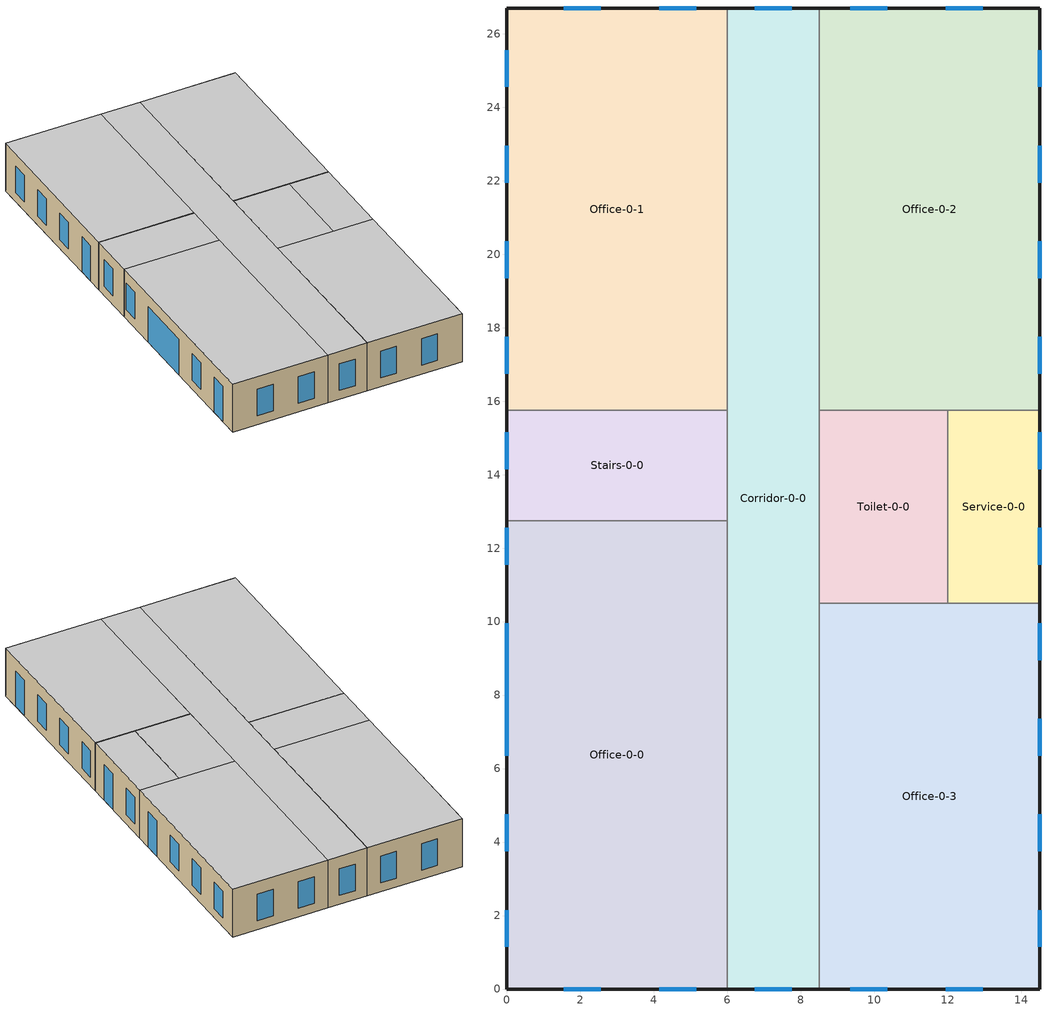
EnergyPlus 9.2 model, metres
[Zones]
Office-0-0
 floor ground (u-value:FloorGround): 0,0 0,12.75 6,12.75 6,0 z0
 wall outside (u-value:WallExternal): 0,12.75 0,0 6,0 z0:3.25
 wall to Corridor-0-0 (WallInternal): 6,0 6,12.75 z0:3.25
 wall to Stairs-0-0 (WallInternal): 6,12.75 0,12.75 z0:3.25
 window (u-value:Window): 0,12.55 0,11.55 / 0,4.75 0,3.75 / 1.55,0 2.55,0 / 4.15,0 5.15,0 z0.6:2.4; 0,9.95 0,6.35 / 0,2.15 0,1.15 z0.01:2.4
 ceiling adiabatic (Ceiling): 0,0 6,0 6,12.75 0,12.75 z3.25
Office-0-1
 floor ground (u-value:FloorGround): 0,15.75 0,26.7 6,26.7 6,15.75 z0
 wall outside (u-value:WallExternal): 6,26.7 0,26.7 0,15.75 z0:3.25
 wall to Stairs-0-0 (WallInternal): 0,15.75 6,15.75 z0:3.25
 wall to Corridor-0-0 (WallInternal): 6,15.75 6,26.7 z0:3.25
 window (u-value:Window): 0,25.55 0,24.55 / 0,22.95 0,21.95 / 0,20.35 0,19.35 / 5.15,26.7 4.15,26.7 / 2.55,26.7 1.55,26.7 z0.6:2.4; 0,17.75 0,16.75 z0.01:2.4
 ceiling adiabatic (Ceiling): 0,15.75 6,15.75 6,26.7 0,26.7 z3.25
Office-0-2
 floor ground (u-value:FloorGround): 8.5,15.75 8.5,26.7 14.5,26.7 14.5,15.75 z0
 wall outside (u-value:WallExternal): 14.5,15.75 14.5,26.7 8.5,26.7 z0:3.25
 wall to Service-0-0 (WallInternal): 12,15.75 14.5,15.75 z0:3.25
 wall to Toilet-0-0 (WallInternal): 8.5,15.75 12,15.75 z0:3.25
 wall to Corridor-0-0 (WallInternal): 8.5,26.7 8.5,15.75 z0:3.25
 window (u-value:Window): 14.5,24.55 14.5,25.55 / 14.5,21.95 14.5,22.95 / 14.5,19.35 14.5,20.35 / 12.95,26.7 11.95,26.7 / 10.35,26.7 9.35,26.7 z0.6:2.4; 14.5,16.75 14.5,17.75 z0.01:2.4
 ceiling adiabatic (Ceiling): 8.5,15.75 14.5,15.75 14.5,26.7 8.5,26.7 z3.25
Office-0-3
 floor ground (u-value:FloorGround): 8.5,0 8.5,10.5 14.5,10.5 14.5,0 z0
 wall outside (u-value:WallExternal): 8.5,0 14.5,0 14.5,10.5 z0:3.25
 wall to Service-0-0 (WallInternal): 14.5,10.5 12,10.5 z0:3.25
 wall to Toilet-0-0 (WallInternal): 12,10.5 8.5,10.5 z0:3.25
 wall to Corridor-0-0 (WallInternal): 8.5,10.5 8.5,0 z0:3.25
 window (u-value:Window): 14.5,8.95 14.5,9.95 / 14.5,6.35 14.5,7.35 / 14.5,3.75 14.5,4.75 / 11.95,0 12.95,0 / 9.35,0 10.35,0 z0.6:2.4; 14.5,1.15 14.5,2.15 z0.01:2.4
 ceiling adiabatic (Ceiling): 8.5,0 14.5,0 14.5,10.5 8.5,10.5 z3.25
Toilet-0-0
 floor ground (u-value:FloorGround): 8.5,10.5 8.5,15.75 12,15.75 12,10.5 z0
 wall to Corridor-0-0 (WallInternal): 8.5,15.75 8.5,10.5 z0:3.25
 wall to Service-0-0 (WallInternal): 12,10.5 12,15.75 z0:3.25
 ceiling adiabatic (Ceiling): 8.5,10.5 12,10.5 12,15.75 8.5,15.75 z3.25
Stairs-0-0
 floor ground (u-value:FloorGround): 0,12.75 0,15.75 6,15.75 6,12.75 z0
 wall outside (u-value:WallExternal): 0,15.75 0,12.75 z0:3.25
 wall to Corridor-0-0 (WallInternal): 6,12.75 6,15.75 z0:3.25
 window (u-value:Window): 0,15.15 0,14.15 z0.6:2.4
 ceiling adiabatic (Ceiling): 0,12.75 6,12.75 6,15.75 0,15.75 z3.25
Service-0-0
 floor ground (u-value:FloorGround): 12,10.5 12,15.75 14.5,15.75 14.5,10.5 z0
 wall outside (u-value:WallExternal): 14.5,10.5 14.5,15.75 z0:3.25
 window (u-value:Window): 14.5,11.55 14.5,12.55 z0.01:2.4; 14.5,14.15 14.5,15.15 z0.6:2.4
 ceiling adiabatic (Ceiling): 12,10.5 14.5,10.5 14.5,15.75 12,15.75 z3.25
Corridor-0-0
 floor ground (u-value:FloorGround): 6,0 6,26.7 8.5,26.7 8.5,0 z0
 wall outside (u-value:WallExternal): 8.5,26.7 6,26.7 / 6,0 8.5,0 z0:3.25
 window (u-value:Window): 7.75,26.7 6.75,26.7 / 6.75,0 7.75,0 z0.6:2.4
 ceiling adiabatic (Ceiling): 6,0 8.5,0 8.5,26.7 6,26.7 z3.25
[Building]
Tausendpfund: 0, , 0.04, 0.4, FullExterior, 25, 6
[Site:GroundTemperature:BuildingSurface]
6.17, 5.07, 5.33, 6.27, 9.35, 12.12, 14.32, 15.48, 15.2, 13.62, 11.08, 8.41
[Site:Location]
MUNICH_DEU: 48.13, 11.7, 1, 529
[SizingPeriod:WeatherFileDays]
Summer including Extreme Summer days: 7, 18, 7, 25, SummerDesignDay, Yes, Yes
Winter including Extreme Winter days: 1, 25, 2, 1, WinterDesignDay, Yes, Yes
[Construction]
u-value:Window; Window: Window
u-value:FloorGround: PerimeterInsulation, Insulation.u-value:FloorGround, Concrete.Floor, Screed.Floor
u-value:WallExternal: Plaster, Insulation.u-value:WallExternal, Brick.Wall, Plaster
WallInternal: PlasterBoard, Insulation, PlasterBoard
Ceiling: Concrete.Floor, Insulation, Screed.Floor
Mass: Mass
[Material]
Brick.Wall: Smooth, 0.18, 2.3, 2300, 1100, 0.9, 0.7, 0.7
Concrete.Floor: Smooth, 0.2, 2.3, 2300, 800, 0.9, 0.7, 0.7
Mass: Smooth, 0.12, 2.3, 500, 1000, 0.8, 0.8, 0.7
Insulation: Smooth, 0.18, 0.035, 20, 1000, 0.9, 0.7, 0.7
PerimeterInsulation: Smooth, 0.05, 0.035, 20, 1000, 0.9, 0.7, 0.7
Plaster: Smooth, 0.02, 0.7, 1400, 1000, 0.9, 0.7, 0.7
PlasterBoard: Rough, 0.05, 0.16, 800, 800, 0.9, 0.6, 0.6
Screed.Floor: Smooth, 0.08, 1.4, 2000, 1000, 0.9, 0.7, 0.7
Insulation.u-value:WallExternal: Smooth, 0.15176, 0.035, 20, 1000, 0.9, 0.7, 0.7
Insulation.u-value:FloorGround: Smooth, 0.09583, 0.035, 20, 1000, 0.9, 0.7, 0.7
[WindowMaterial:SimpleGlazingSystem]
Window: 0.87, 0.35, 0.1
[HVACTemplate:Thermostat]
Office: Office.HeatingSetPoint, , Office.CoolingSetPoint
[HVACTemplate:Plant:MixedWaterLoop]
OnlyWaterLoop: , Intermittent, Default, , , 34, , 20, ConstantFlow, 179352, SinglePump, Yes, Yes, Water, 6, SequentialLoad
[HVACTemplate:Plant:Boiler]
Boiler: HotWaterBoiler, autosize, 0.95, Electricity, 1, 1.2, 0.1, 1.1, 0.9, 99
[HVACTemplate:Plant:Tower]
MainTower: SingleSpeed, autosize, autosize, autosize, autosize, autosize, 1, 1.2
[ZoneList]
Office: Office-0-0, Office-0-1, Office-0-2, Office-0-3, Stairs-0-0, Toilet-0-0, Corridor-0-0, Service-0-0
[Zone]
Office-0-0; Office-0-1; Office-0-2; Office-0-3; Toilet-0-0; Stairs-0-0; Service-0-0; Corridor-0-0
[InternalMass]
InternalMass.Office-0-0: Mass, Office-0-0, 38.25
InternalMass.Office-0-1: Mass, Office-0-1, 32.85
InternalMass.Office-0-2: Mass, Office-0-2, 32.85
InternalMass.Office-0-3: Mass, Office-0-3, 31.5
InternalMass.Toilet-0-0: Mass, Toilet-0-0, 9.1875
InternalMass.Stairs-0-0: Mass, Stairs-0-0, 9
InternalMass.Service-0-0: Mass, Service-0-0, 6.5625
InternalMass.Corridor-0-0: Mass, Corridor-0-0, 33.375
[People]
People.Office: Office, Office.People, Area/Person, , , 20, 0.1, , Office.Activity, 3.82e-08, , ZoneAveraged, , Always1, DynamicClothingModelASHRAE55, , , Always0.1, Fanger
[Lights]
Lights.Office: Office, Office.Lights, Watts/area, , 6, , , 0.1, 0.18
[ElectricEquipment]
People.Office: Office, Office.ElectricEquipment, Watts/area, , 10, , , 0.1
[ZoneInfiltration:DesignFlowRate]
Infiltration for Office: Office, Always1, AirChanges/Hour, , , , 0.37328, 0.606, 0.03636, 0.117717
[ZoneVentilation:DesignFlowRate]
Default Ventilation for Office: Office, Office.People, Flow/Person, 0, 0, 0.00944, , Balanced, 1, 1, 1, 0, 0, 0, -100, , 100, , 1
Natural Ventilation for Office: Office, Office.People, AirChanges/Hour, 0, 0, 0, 2, Natural, 0, 0.1, 1, 0, 0, 0, 23, , 24.9, , 1
[HVACTemplate:Zone:WaterToAirHeatPump]
Office-0-0; Office-0-1; Office-0-2; Office-0-3; Toilet-0-0; Stairs-0-0; Service-0-0; Corridor-0-0: Office, autosize, autosize, , 1.2, 1.2, , , , , , , DrawThrough, 0.7, 75, 0.9, Coil:Cooling:WaterToAirHeatPump:EquationFit, autosize, autosize, 3.2, Coil:Heating:WaterToAirHeatPump:EquationFit, autosize, 2.8, , autosize, 2.5, 60, 0.01, 60, , Electric, SupplyAirTemperature, 12.5, , SupplyAirTemperature, 50
[Schedule:Compact]
Office.HeatingSetPoint: Through: 12/31, For: WeekDays SummerDesignDay WinterDesignDay CustomDay1 CustomDay2, Until: 6:00, 15, Until: 18:00, 20, Until: 24:00, 15, For: WeekendsHoliday, Until: 24:00, 15
Office.CoolingSetPoint: Through: 12/31, For: WeekDays SummerDesignDay WinterDesignDay CustomDay1 CustomDay2, Until: 6:00, 30, Until: 18:00, 26, Until: 24:00, 30, For: WeekendsHoliday, Until: 24:00, 30
Office.ElectricEquipment; Office.Lights: Through: 12/31, For: WeekDays SummerDesignDay WinterDesignDay CustomDay1 CustomDay2, Until: 7:00, 0.1, Until: 18:00, 1, Until: 24:00, 0.1, For: WeekendsHoliday, Until: 24:00, 0.1
Office.People: Through: 12/31, For: WeekDays SummerDesignDay WinterDesignDay CustomDay1 CustomDay2, Until: 7:00, 0, Until: 18:00, 1, Until: 24:00, 0, For: WeekendsHoliday, Until: 24:00, 0
Office.Activity: Through: 12/31, For: AllDays, Until: 24:00, 125
Always1: Through: 12/31, For: AllDays, Until: 24:00, 1
Always0.1: Through: 12/31, For: AllDays, Until: 24:00, 0.1
